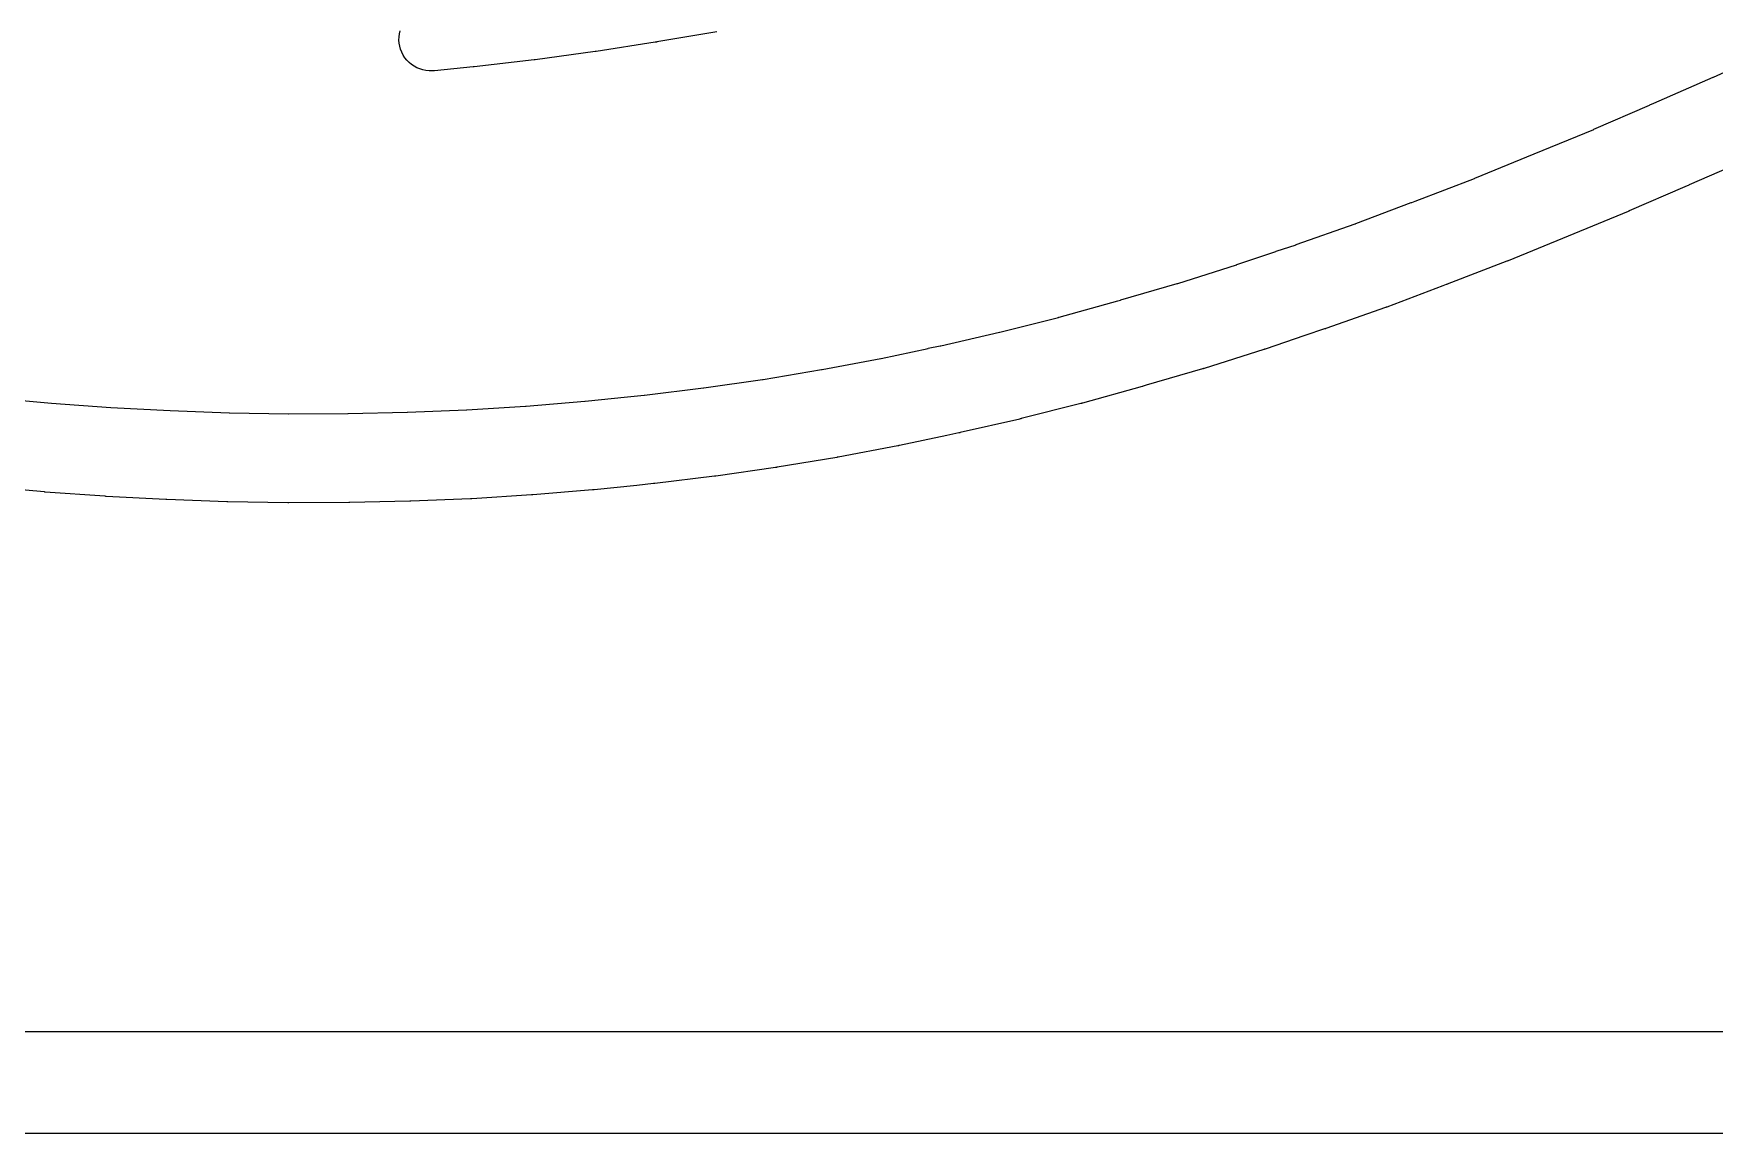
# Model space of a CAD drawing. Header units: metres. Extents: x -22.6 to 22.6, y 1.9 to 79.7.
# Drawn here: x -6.76 to -1.47, y 36.2 to 39.66 of the extents above; entities that cross this region are included whole.
import ezdxf

# ---------------------------------------------------------------- set-up
doc = ezdxf.new("R2010")
doc.units = ezdxf.units.M

msp = doc.modelspace()

# ---------------------------------------------------------------- linework, layer by layer
at = {"layer": 'MARKING'}
for points in [[(-4.6103, 39.6641), (-4.7986, 39.6324), (-4.7993, 39.6323), (-4.8008, 39.632), (-4.8017, 39.6319), (-4.8044, 39.6315), (-4.9893, 39.6027), (-4.9901, 39.6026), (-4.9919, 39.6024), (-4.993, 39.6022), (-5.1812, 39.5767), (-5.182, 39.5766), (-5.1837, 39.5764), (-5.1848, 39.5763), (-5.373, 39.5544), (-5.3738, 39.5544), (-5.3754, 39.5542), (-5.3765, 39.5541), (-5.4984, 39.5422), (-5.5034, 39.5419), (-5.5053, 39.5418), (-5.5152, 39.5418), (-5.5251, 39.5428), (-5.5348, 39.5448), (-5.5443, 39.5477), (-5.5534, 39.5516), (-5.5621, 39.5563), (-5.5703, 39.5619), (-5.5779, 39.5683), (-5.5849, 39.5754), (-5.5911, 39.5831), (-5.5965, 39.5914), (-5.601, 39.6002), (-5.6047, 39.6094), (-5.6074, 39.619), (-5.6092, 39.6287), (-5.61, 39.6386), (-5.6098, 39.6485), (-5.6086, 39.6584), (-5.6065, 39.668)], [(-6.8892, 38.5129), (-6.7034, 38.4964), (-6.7025, 38.4963), (-6.5168, 38.4831), (-6.5159, 38.4831), (-6.3302, 38.4731), (-6.3293, 38.4731), (-6.1436, 38.4666), (-6.1427, 38.4665), (-5.9571, 38.4635), (-5.9562, 38.4634), (-5.7707, 38.4639), (-5.7698, 38.4639), (-5.5844, 38.4679), (-5.5834, 38.4679), (-5.398, 38.4756), (-5.3975, 38.4756), (-5.3969, 38.4757), (-5.3964, 38.4757), (-5.2117, 38.4871), (-5.2112, 38.4872), (-5.2107, 38.4872), (-5.2102, 38.4873), (-5.0256, 38.5026), (-5.025, 38.5026), (-5.0245, 38.5027), (-5.024, 38.5027), (-4.8913, 38.5166), (-4.891, 38.5166), (-4.8388, 38.5219), (-4.8383, 38.5219), (-4.8378, 38.522), (-4.8373, 38.522), (-4.6526, 38.5444), (-4.6521, 38.5445), (-4.6516, 38.5446), (-4.651, 38.5446), (-4.4666, 38.5711), (-4.466, 38.5711), (-4.4655, 38.5712), (-4.4649, 38.5713), (-4.2806, 38.6019), (-4.28, 38.602), (-4.2795, 38.6021), (-4.2789, 38.6022), (-4.0946, 38.6372), (-4.094, 38.6373), (-4.0935, 38.6374), (-4.0929, 38.6375), (-3.9459, 38.6689), (-3.9453, 38.669), (-3.9075, 38.6768), (-3.907, 38.6769), (-3.9065, 38.677), (-3.906, 38.6771), (-3.7215, 38.7193), (-3.7209, 38.7194), (-3.7203, 38.7195), (-3.7198, 38.7197), (-3.5356, 38.7663), (-3.535, 38.7665), (-3.5344, 38.7666), (-3.5338, 38.7668), (-3.3493, 38.8182), (-3.3483, 38.8184), (-3.3403, 38.8208), (-3.3401, 38.8209), (-3.3395, 38.8211), (-3.339, 38.8212), (-3.162, 38.8728), (-3.1615, 38.8729), (-3.1609, 38.8731), (-3.1604, 38.8733), (-2.9758, 38.9317), (-2.9753, 38.9319), (-2.9748, 38.932), (-2.9743, 38.9322), (-2.8517, 38.9739), (-2.8514, 38.974), (-2.8507, 38.9743), (-2.8503, 38.9744), (-2.7883, 38.9949), (-2.7874, 38.9952), (-2.6019, 39.0606), (-2.6014, 39.0608), (-2.6009, 39.061), (-2.6004, 39.0612), (-2.4259, 39.1271), (-2.4256, 39.1272), (-2.4249, 39.1275), (-2.4244, 39.1276), (-2.414, 39.1315), (-2.4132, 39.1317), (-2.2273, 39.2033), (-2.2268, 39.2035), (-2.2263, 39.2037), (-2.2259, 39.2039), (-2.0394, 39.2803), (-1.8521, 39.3577), (-1.8512, 39.3581), (-1.677, 39.4339), (-1.6766, 39.434), (-1.6758, 39.4344), (-1.6752, 39.4346), (-1.6632, 39.4397), (-1.6627, 39.4399), (-1.4758, 39.5213), (-1.4752, 39.5216), (-1.3292, 39.5877)], [(-1.3626, 39.2652), (-1.5512, 39.1831), (-1.5516, 39.1829), (-1.5525, 39.1825), (-1.553, 39.1823), (-1.5651, 39.1772), (-1.5656, 39.177), (-1.74, 39.1011), (-1.7407, 39.1008), (-1.7423, 39.1001), (-1.7433, 39.0997), (-1.9319, 39.0218), (-1.9322, 39.0216), (-2.1211, 38.9443), (-2.1216, 38.9441), (-2.1221, 38.9439), (-2.1226, 38.9437), (-2.1238, 38.9432), (-2.1243, 38.943), (-2.1248, 38.9428), (-2.1253, 38.9426), (-2.3131, 38.8703), (-2.3136, 38.8701), (-2.3149, 38.8696), (-2.3158, 38.8693), (-2.3264, 38.8653), (-2.5029, 38.7987), (-2.5034, 38.7985), (-2.5039, 38.7983), (-2.5045, 38.7981), (-2.5058, 38.7976), (-2.5063, 38.7974), (-2.5069, 38.7973), (-2.5074, 38.7971), (-2.6949, 38.731), (-2.6956, 38.7307), (-2.6972, 38.7302), (-2.6983, 38.7298), (-2.7609, 38.709), (-2.8855, 38.6666), (-2.886, 38.6665), (-2.8865, 38.6663), (-2.887, 38.6661), (-2.8884, 38.6657), (-2.8889, 38.6655), (-2.8894, 38.6654), (-2.8899, 38.6652), (-3.0774, 38.6058), (-3.078, 38.6057), (-3.0785, 38.6055), (-3.0791, 38.6053), (-3.0805, 38.6049), (-3.0811, 38.6047), (-3.0816, 38.6046), (-3.0822, 38.6044), (-3.2596, 38.5527), (-3.2687, 38.55), (-3.2694, 38.5498), (-3.2711, 38.5493), (-3.2721, 38.549), (-3.4603, 38.4966), (-3.4609, 38.4964), (-3.4615, 38.4963), (-3.462, 38.4961), (-3.4635, 38.4957), (-3.4641, 38.4956), (-3.4647, 38.4954), (-3.4653, 38.4953), (-3.6527, 38.4478), (-3.6532, 38.4477), (-3.6538, 38.4476), (-3.6544, 38.4474), (-3.6559, 38.4471), (-3.6564, 38.4469), (-3.657, 38.4468), (-3.6576, 38.4467), (-3.8451, 38.4039), (-3.8456, 38.4037), (-3.8461, 38.4036), (-3.8466, 38.4035), (-3.8479, 38.4032), (-3.8484, 38.4031), (-3.8489, 38.403), (-3.8493, 38.4029), (-3.8867, 38.3952), (-4.0361, 38.3633), (-4.0366, 38.3632), (-4.0372, 38.3631), (-4.0377, 38.363), (-4.0392, 38.3627), (-4.0397, 38.3626), (-4.0403, 38.3625), (-4.0409, 38.3624), (-4.2283, 38.3268), (-4.2289, 38.3267), (-4.2294, 38.3266), (-4.23, 38.3265), (-4.2314, 38.3263), (-4.232, 38.3262), (-4.2326, 38.3261), (-4.2331, 38.326), (-4.4206, 38.2948), (-4.4211, 38.2948), (-4.4217, 38.2947), (-4.4222, 38.2946), (-4.4237, 38.2944), (-4.4242, 38.2943), (-4.4248, 38.2942), (-4.4253, 38.2941), (-4.6128, 38.2672), (-4.6133, 38.2672), (-4.6139, 38.2671), (-4.6144, 38.267), (-4.6158, 38.2668), (-4.6164, 38.2668), (-4.6169, 38.2667), (-4.6174, 38.2666), (-4.805, 38.2439), (-4.8055, 38.2438), (-4.806, 38.2438), (-4.8065, 38.2437), (-4.8078, 38.2436), (-4.8083, 38.2435), (-4.8088, 38.2435), (-4.8093, 38.2434), (-4.8619, 38.2381), (-4.9964, 38.2241), (-4.9969, 38.224), (-4.9975, 38.224), (-4.998, 38.2239), (-4.9993, 38.2238), (-4.9999, 38.2238), (-5.0004, 38.2237), (-5.0009, 38.2237), (-5.1885, 38.2081), (-5.189, 38.2081), (-5.1895, 38.208), (-5.19, 38.208), (-5.1914, 38.2079), (-5.1919, 38.2078), (-5.1924, 38.2078), (-5.193, 38.2078), (-5.3805, 38.1961), (-5.381, 38.1961), (-5.3816, 38.1961), (-5.3821, 38.1961), (-5.3834, 38.196), (-5.3839, 38.196), (-5.3844, 38.1959), (-5.3849, 38.1959), (-5.5724, 38.1881), (-5.5732, 38.1881), (-5.575, 38.188), (-5.5761, 38.188), (-5.7643, 38.1839), (-5.7651, 38.1839), (-5.7668, 38.1839), (-5.768, 38.1839), (-5.9561, 38.1834), (-5.9569, 38.1834), (-5.9586, 38.1835), (-5.9597, 38.1835), (-6.1479, 38.1866), (-6.1487, 38.1866), (-6.1504, 38.1866), (-6.1514, 38.1867), (-6.3397, 38.1933), (-6.3404, 38.1933), (-6.342, 38.1934), (-6.3431, 38.1934), (-6.5313, 38.2035), (-6.5321, 38.2035), (-6.5337, 38.2036), (-6.5347, 38.2037), (-6.7229, 38.2171), (-6.7237, 38.2171), (-6.7252, 38.2172), (-6.7263, 38.2173), (-6.9145, 38.234)], [(-18.5895, 36.52), (18.5895, 36.52)], [(18.6, 36.2), (-18.6, 36.2)]]:
    msp.add_lwpolyline(points, dxfattribs=at)

doc.saveas('drawing.dxf')
